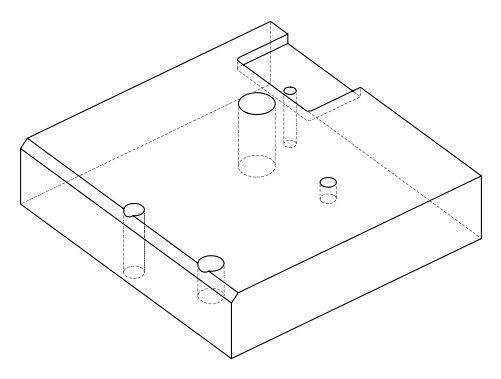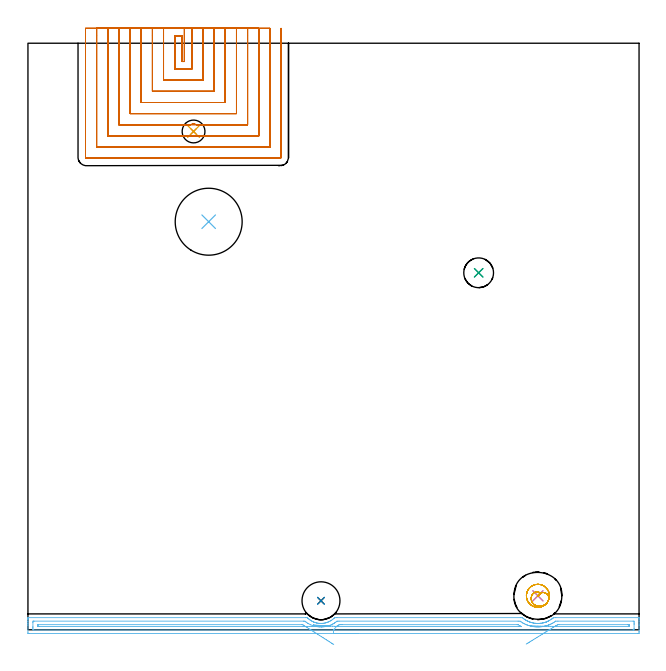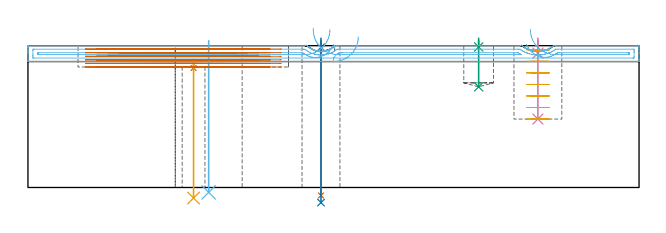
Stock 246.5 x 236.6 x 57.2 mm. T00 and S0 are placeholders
(PLAN: 13 operations, 8 tool changes, 30.4 min)
(1 SPOT_DRILL | STEP1HOLE | NXT0321_9005460120000 | 0.03 min | 860 mm3)
(2 SPOT_DRILL_1 | STEP1HOLE_2 | NXT0321_9005460120000 | 0.03 min | 3 mm3)
(3 SPOT_DRILL_2 | STEP1POCKET | NXT0321_9005460120000 | 0.03 min | 1 mm3)
(4 SPOT_DRILL_3 | STEP1POCKET_1 | NXT0321_9005460120000 | 0.05 min | 183 mm3)
(5 DRILL_THROUGH_HOLE_INTO_CENTER | STEP1HOLE | UGT0301_207 | 0.22 min | 3267 mm3)
(6 INDEXABLE_INSERT_DRILL_THROUGH_HOLE_FROM_SOLID | STEP1HOLE_1 | NXT0302_025 | 0.25 min | 32736 mm3)
(7 DRILL_THROUGH_HOLE_INTO_CENTER_1 | STEP1HOLE_2 | NXT0301_065 | 0.25 min | 3959 mm3)
(8 DRILL_TO_ENLARGE_THROUGH_HOLE | STEP1HOLE_2 | UGT0301_283 | 0.26 min | 6546 mm3)
(9 DRILL_BLIND_HOLE_INTO_CENTER | STEP1POCKET | NXT0301_128 | 0.08 min | 1751 mm3)
(10 DRILL_BLIND_HOLE_INTO_CENTER_1 | STEP1POCKET_1 | NXT0301_128 | 0.13 min | 3040 mm3)
(11 MILL_ROUGH_BLIND_HOLE_CONTOUR | STEP1POCKET_1 | NXT0201_013 | Spiral | 1.49 min | 5432 mm3)
(12 AREA_MILL | FG_CHAMFER_SURFACE | UGT0205_001 | 6.18 min | 5014 mm3)
(13 MILL_SLOT | SLOT_PARTIAL_RECTANGULAR | UGT0201_124 | Follow Part, ap 1.5, ae 75% | 21.37 min | 35124 mm3)
(TOOL NXT0321_9005460120000 | NC Spot Drill, 142deg, 12mm, Carbide, Uncoated | D12 PA142 FL30 Z2)
(TOOL UGT0301_207 | Twist Drill 9.2 mm | D9.2 PA118 FL80 Z2)
(TOOL NXT0302_025 | Index. Insert Drill 27mm [880-D2700L32-05] | D27 PA176 FL135 Z2)
(TOOL NXT0301_065 | Carbide Drill 9.4mm [860.1-0940-075A1-MM 2214] | D9.4 PA140 FL98 Z2)
(TOOL UGT0301_283 | Twist Drill 15.3 mm | D15.3 PA118 FL120 Z2)
(TOOL NXT0301_128 | Carbide Drill 12mm [861.1-1200-036A1-GP GC34] | D12 PA150 FL37.4 Z2)
(TOOL NXT0201_013 | ENDMILL 10mm | D10 FL30 Z4)
(TOOL UGT0205_001 | Chamfer Mill 20 x 3 x 45 deg. | D20 FL50 Z2)
(TOOL UGT0201_124 | Carbide End Mill 6.0 | D6 FL15 Z4)
(OP 1 SPOT_DRILL)
G17 G21 G94 G90
T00 M6
G54
G17 G0 G90 X66.8 Y201. S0 M3
G43 Z67.2 H0
G94 G81 G98 Z48.204 F250. R51.6
G80
M5
M2
(OP 2 SPOT_DRILL_1)
G17 G21 G94 G90
T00 M6
G54
G17 G0 G90 X118.2 Y11.7 S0 M3
G43 Z67.2 H0
G94 G81 G98 Z56.541 F250. R60.2
G80
M5
M2
(OP 3 SPOT_DRILL_2)
G17 G21 G94 G90
T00 M6
G54
G17 G0 G90 X181.8 Y144. S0 M3
G43 Z67.2 H0
G94 G81 G98 Z56.684 F250. R60.2
G80
M5
M2
(OP 4 SPOT_DRILL_3)
G17 G21 G94 G90
T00 M6
G54
G17 G0 G90 X205.7 Y13.7 S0 M3
G43 Z67.2 H0
G94 G81 G98 Z54.2 F250. R60.2
G80
M5
M2
(OP 5 DRILL_THROUGH_HOLE_INTO_CENTER)
G17 G21 G94 G90
T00 M6
G54
G17 G0 G90 X66.8 Y201. S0 M3
G43 Z67.2 H0
G94 G73 G98 Z-4.264 F250. Q8.811 R50.6
G80
M5
M2
(OP 6 INDEXABLE_INSERT_DRILL_THROUGH_HOLE_FROM_SOLID)
G17 G21 G94 G90
T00 M6
G54
G17 G0 G90 X72.9 Y164.6 S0 M3
G43 Z67.2 H1
G94 G81 G98 Z-1.971 F250. R59.2
G80
M5
M2
(OP 7 DRILL_THROUGH_HOLE_INTO_CENTER_1)
G17 G21 G94 G90
T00 M6
G54
G17 G0 G90 X118.2 Y11.7 S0 M3
G43 Z67.2 H1
G94 G73 G98 Z-3.211 F250. Q8.63 R59.2
G80
M5
M2
(OP 8 DRILL_TO_ENLARGE_THROUGH_HOLE)
G17 G21 G94 G90
T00 M6
G54
G17 G0 G90 X118.2 Y11.7 S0 M3
G43 Z67.2 H0
G94 G73 G98 Z-6.097 F250. Q12.659 R59.2
G80
M5
M2
(OP 9 DRILL_BLIND_HOLE_INTO_CENTER)
G17 G21 G94 G90
T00 M6
G54
G17 G0 G90 X181.8 Y144. S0 M3
G43 Z67.2 H1
G94 G81 G98 Z40.6 F250. R59.2
G80
M5
M2
(OP 10 DRILL_BLIND_HOLE_INTO_CENTER_1)
G17 G21 G94 G90
T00 M6
G54
G17 G0 G90 X205.7 Y13.7 S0 M3
G43 Z67.2 H1
G94 G81 G98 Z27.6 F250. R59.2
G80
M5
M2
(OP 11 MILL_ROUGH_BLIND_HOLE_CONTOUR)
G17 G21 G94 G90
T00 M6
G54
G17 G0 G90 X205.7 Y13.7 S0 M3
G43 Z67.2 H0
Z55.543
G94 G3 X205.87 Y15.24 R0.779 F250.
X203.431 Y14.207 R2.278
X204.951 Y9.728 R3.076
X209.907 Y11.72 R3.923
X207.68 Y17.907 R4.65
X209.907 Y11.72 R-4.65
X208.794 Y14.814 R2.325
X205.7 Y13.7 R2.325
G0 Z50.886
G3 X205.87 Y15.24 R0.779
X203.431 Y14.207 R2.278
X204.951 Y9.728 R3.076
X209.907 Y11.72 R3.923
X207.68 Y17.907 R4.65
X209.907 Y11.72 R-4.65
X208.794 Y14.814 R2.325
X205.7 Y13.7 R2.325
G0 Z46.229
G3 X205.87 Y15.24 R0.779
X203.431 Y14.207 R2.278
X204.951 Y9.728 R3.076
X209.907 Y11.72 R3.923
X207.68 Y17.907 R4.65
X209.907 Y11.72 R-4.65
X208.794 Y14.814 R2.325
X205.7 Y13.7 R2.325
G0 Z41.571
G3 X205.87 Y15.24 R0.779
X203.431 Y14.207 R2.278
X204.951 Y9.728 R3.076
X209.907 Y11.72 R3.923
X207.68 Y17.907 R4.65
X209.907 Y11.72 R-4.65
X208.794 Y14.814 R2.325
X205.7 Y13.7 R2.325
G0 Z36.914
G3 X205.87 Y15.24 R0.779
X203.431 Y14.207 R2.278
X204.951 Y9.728 R3.076
X209.907 Y11.72 R3.923
X207.68 Y17.907 R4.65
X209.907 Y11.72 R-4.65
X208.794 Y14.814 R2.325
X205.7 Y13.7 R2.325
G0 Z32.257
G3 X205.87 Y15.24 R0.779
X203.431 Y14.207 R2.278
X204.951 Y9.728 R3.076
X209.907 Y11.72 R3.923
X207.68 Y17.907 R4.65
X209.907 Y11.72 R-4.65
X208.794 Y14.814 R2.325
X205.7 Y13.7 R2.325
G0 Z27.6
G3 X205.87 Y15.24 R0.779
X203.431 Y14.207 R2.278
X204.951 Y9.728 R3.076
X209.907 Y11.72 R3.923
X207.68 Y17.907 R4.65
X209.907 Y11.72 R-4.65
X208.794 Y14.814 R2.325
X205.7 Y13.7 R2.325
G0 Z67.2
M5
M2
(OP 12 AREA_MILL)
G17 G21 G94 G90
T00 M6
G54
G17 G0 G90 X133.25 Y-1.5 S1061 M3
G43 Z67.2 H0
Z60.8
G94 G1 X133.212 Z59.928 F250.
X133.098 Z59.063
X132.909 Z58.212
X132.647 Z57.38
X132.313 Z56.574
X131.91 Z55.8
X131.442 Z55.064
X130.91 Z54.372
X130.321 Z53.729
X129.678 Z53.139
X128.986 Z52.608
X128.25 Z52.14
X127.476 Z51.737
X126.67 Z51.403
X125.838 Z51.141
X124.986 Z50.952
X124.122 Z50.838
X123.25 Z50.8
X0.599
X0.066 Y-1.494 Z50.803
X0.008 Y-1.491 Z50.805
X0. Y-0.963 Z51.333
Y1.7 Z53.994
Y2.283 Z54.58
Y2.588 Z54.884
Y3.17 Z55.467
Y3.475 Z55.77
Y4.085 Z56.384
Y4.363 Z56.662
Y4.531 Z56.83
X0.007 Y4.869 Z57.161
X0.01 Y4.897 Z57.188
X0.153 Y4.9 Z57.2
X112.1
X112.69 Z57.183
X112.777 Y4.811 Z57.11
X112.782 Y4.807 Z57.106
X112.994 Y4.606 Z56.905
X113.053 Y4.554 Z56.853
X113.413 Y4.24 Z56.537
X113.438 Y4.22 Z56.517
X113.614 Y4.082 Z56.381
X113.76 Y3.981 Z56.28
X113.956 Y3.845 Z56.144
X114.307 Y3.622 Z55.922
X114.447 Y3.546 Z55.845
X114.709 Y3.404 Z55.701
X115.119 Y3.2 Z55.5
X115.201 Y3.165 Z55.464
X115.299 Y3.128 Z55.428
X115.646 Y3. Z55.296
X115.668 Y2.993 Z55.289
X115.889 Y2.921 Z55.219
X116.096 Y2.856 Z55.151
X116.402 Y2.777 Z55.075
X116.541 Y2.744 Z55.037
X116.56 Y2.741 Z55.033
X116.99 Y2.655 Z54.953
X117.4 Y2.6 Z54.899
X117.437 Y2.596 Z54.894
X117.884 Y2.564 Z54.862
X118.047 Z54.859
X118.107 Z54.856
X118.126 Y2.563
X118.331 Y2.561
X118.339
X118.789 Y2.582 Z54.881
X119.236 Y2.632 Z54.925
X119.673 Y2.701 Z55.
X119.899 Y2.753 Z55.052
X120.122 Y2.803 Z55.103
X120.397 Y2.883 Z55.182
X120.567 Y2.932 Z55.231
X120.694 Y2.977 Z55.276
X120.926 Y3.061 Z55.357
X121.02 Y3.099 Z55.393
X121.281 Y3.2 Z55.5
X121.461 Y3.285 Z55.583
X121.912 Y3.523 Z55.82
X122.297 Y3.751 Z56.049
X122.356 Y3.786 Z56.084
X122.78 Y4.082 Z56.38
X123.25 Y4.463 Z56.761
X123.426 Y4.628 Z56.926
X123.618 Y4.807 Z57.104
X123.696 Y4.877 Z57.177
X123.717 Y4.893 Z57.193
X124.588 Y4.9 Z57.2
X198.624
X199.392 Y4.895 Z57.191
X199.73 Y4.627 Z56.926
X200.16 Y4.306 Z56.604
X200.489 Y4.083 Z56.381
X200.638 Y3.991 Z56.289
X200.768 Y3.91 Z56.208
X200.854 Y3.861 Z56.159
X201.054 Y3.747 Z56.046
X201.3 Y3.621 Z55.921
X201.498 Y3.521 Z55.82
X201.599 Y3.475 Z55.773
X201.746 Y3.409 Z55.703
X201.948 Y3.315 Z55.612
X202.224 Y3.202 Z55.498
X202.285 Y3.179 Z55.477
X202.532 Y3.091 Z55.389
X202.638 Y3.056 Z55.354
X202.842 Y2.989 Z55.287
X203.288 Y2.865 Z55.163
X203.518 Y2.812 Z55.109
X203.737 Y2.761 Z55.058
X203.976 Y2.717 Z55.013
X204.183 Y2.679 Z54.976
X204.631 Y2.617 Z54.916
X204.763 Y2.605 Z54.904
X204.868 Y2.597 Z54.892
X205.078 Y2.577 Z54.876
X205.525 Y2.56 Z54.856
X205.789 Y2.561
X205.973 Y2.562 Z54.859
X206.351 Y2.581 Z54.879
X206.42 Y2.584 Z54.883
X206.566 Y2.6 Z54.896
X206.653 Y2.61 Z54.902
X206.867 Y2.628 Z54.927
X206.88 Y2.63 Z54.929
X207.314 Y2.693 Z54.992
X207.545 Y2.739 Z55.036
X207.762 Y2.781 Z55.079
X207.879 Y2.809 Z55.107
X207.991 Y2.838 Z55.132
X208.208 Y2.889 Z55.187
X208.383 Y2.94 Z55.24
X208.451 Y2.96 Z55.26
X208.657 Y3.022 Z55.319
X208.883 Y3.1 Z55.393
X209.085 Y3.165 Z55.465
X209.103 Y3.171 Z55.471
X209.123 Y3.179 Z55.479
X209.176 Y3.201 Z55.499
X209.329 Y3.271 Z55.566
X209.753 Y3.461 Z55.76
X209.813 Y3.488 Z55.787
X209.997 Y3.572 Z55.87
X210.221 Y3.691 Z55.987
X210.447 Y3.809 Z56.107
X210.913 Y4.082 Z56.382
X211.315 Y4.363 Z56.662
X211.354 Y4.39 Z56.689
X211.71 Y4.659 Z56.956
X211.785 Y4.715 Z57.013
X211.984 Y4.877 Z57.177
X212.005 Y4.894 Z57.194
X212.013 Y4.895 Z57.195
X212.897 Y4.9 Z57.2
X246.347
X246.49 Y4.897 Z57.188
X246.493 Y4.869 Z57.161
X246.5 Y4.531 Z56.83
Y4.085 Z56.384
Y3.475 Z55.77
Y2.283 Z54.58
Y1.703 Z53.997
Y-0.671 Z51.625
X246.498 Y-0.963 Z51.333
X246.492 Y-1.491 Z50.805
X246.434 Y-1.494 Z50.803
X245.901 Y-1.5 Z50.8
X123.25
Y-0.086 Z52.214
X2.383 Y-0.085 Z52.215
X2.01 Y-0.075 Z52.225
X2.003 Y0.303 Z52.603
X2.001 Y0.812 Z53.112
X2. Y1.194 Z53.494
X2.002 Y2.967 Z55.267
X2.01 Y3.475 Z55.775
X2.373 Y3.485 Z55.785
X2.383 Y3.486 Z55.786
X111.208 Y3.485 Z55.785
X111.701 Y3.475 Z55.775
X112.1 Y3.167 Z55.467
X112.44 Y2.924 Z55.224
X112.945 Y2.588 Z54.888
X112.992 Y2.558 Z54.858
X113.066 Y2.513 Z54.813
X113.884 Y2.093 Z54.393
X114.043 Y2.016 Z54.316
X114.787 Y1.721 Z54.021
X114.795 Y1.719 Z54.019
X114.853 Y1.7 Z54.
X115.479 Y1.515 Z53.815
X115.668 Y1.466 Z53.766
X115.979 Y1.39 Z53.69
X116.56 Y1.28 Z53.58
X117.048 Y1.214 Z53.514
X117.452 Y1.18 Z53.48
X117.768 Y1.158 Z53.458
X118.313 Y1.147 Z53.447
X118.344
X118.873 Y1.174 Z53.474
X119.236 Y1.206 Z53.506
X119.681 Y1.257 Z53.557
X120.128 Y1.331 Z53.631
X120.434 Y1.396 Z53.696
X121.02 Y1.542 Z53.842
X121.144 Y1.577 Z53.877
X121.545 Y1.7 Z54.
X121.857 Y1.81 Z54.11
X121.912 Y1.832 Z54.132
X122.445 Y2.057 Z54.357
X122.804 Y2.237 Z54.537
X123.035 Y2.358 Z54.658
X123.443 Y2.588 Z54.888
X123.601 Y2.682 Z54.982
X123.696 Y2.743 Z55.043
X124.128 Y3.045 Z55.345
X124.588 Y3.395 Z55.695
X124.634 Y3.429 Z55.729
X124.7 Y3.475 Z55.775
X125.469 Y3.486 Z55.786
X197.722
X198.503 Y3.475 Z55.775
X198.624 Y3.392 Z55.692
X198.9 Y3.2 Z55.5
X199.516 Y2.812 Z55.112
X199.604 Y2.761 Z55.061
X199.923 Y2.588 Z54.888
X200.408 Y2.343 Z54.643
X200.873 Y2.126 Z54.426
X201.3 Y1.952 Z54.252
X201.407 Y1.913 Z54.213
X202.026 Y1.7 Z54.
X202.192 Y1.651 Z53.951
X202.261 Y1.632 Z53.932
X203.084 Y1.429 Z53.729
X203.423 Y1.363 Z53.663
X203.976 Y1.272 Z53.572
X204.466 Y1.213 Z53.513
X204.868 Y1.178 Z53.478
X205.193 Y1.162 Z53.462
X205.735 Y1.145 Z53.445
X205.761 Y1.146 Z53.446
X206.297 Y1.166 Z53.466
X206.653 Y1.186 Z53.486
X207.123 Y1.232 Z53.532
X207.545 Y1.29 Z53.59
X207.899 Y1.347 Z53.647
X208.437 Y1.456 Z53.756
X208.635 Y1.503 Z53.803
X208.943 Y1.58 Z53.88
X209.329 Y1.686 Z53.986
X209.339 Y1.689 Z53.989
X209.373 Y1.7 Z54.
X210.004 Y1.915 Z54.215
X210.096 Y1.949 Z54.249
X210.221 Y2. Z54.3
X210.763 Y2.24 Z54.54
X211.113 Y2.403 Z54.703
X211.236 Y2.465 Z54.765
X211.471 Y2.588 Z54.888
X211.812 Y2.779 Z55.079
X212.005 Y2.893 Z55.193
X212.364 Y3.117 Z55.417
X212.892 Y3.48 Z55.78
X212.897 Y3.481 Z55.781
X213.778 Y3.486 Z55.786
X244.117 Y3.485 Z55.785
X244.49 Y3.475 Z55.775
X244.497 Y3.097 Z55.397
X244.499 Y2.588 Z54.888
X244.5 Y2.206 Z54.506
X244.498 Y0.433 Z52.733
X244.49 Y-0.075 Z52.225
X244.127 Y-0.086 Z52.214
X244.117
X123.25
X124.467 Y1.341 Z53.641
X124.542 Y1.39 Z53.69
X124.588 Y1.419 Z53.719
X124.763 Y1.526 Z53.826
X125.044 Y1.7 Z54.
X125.308 Y1.872 Z54.172
X125.48 Y1.983 Z54.283
X125.613 Y2.065 Z54.365
X125.74 Y2.067 Z54.367
X126. Y2.07 Z54.37
X126.372 Y2.071 Z54.371
X126.891 Y2.072 Z54.372
X197.36 Y2.071 Z54.371
X197.546 Y2.069 Z54.369
X197.638 Y2.065 Z54.365
X197.682 Y2.062 Z54.362
X197.732 Y2.034 Z54.334
X198.286 Y1.7 Z54.
X198.624 Y1.505 Z53.805
X198.73 Y1.445 Z53.745
X198.848 Y1.378 Z53.678
X198.924 Y1.335 Z53.635
X198.867 Y1.333 Z53.633
X198.753 Y1.33 Z53.63
X198.624 Y1.329 Z53.629
X198.106 Y1.328 Z53.628
X124.961 Y1.329 Z53.629
X124.66 Y1.331 Z53.631
X124.588 Y1.334 Z53.634
X124.467 Y1.341 Z53.641
X123.601 Y1.394 Z53.732
X122.746 Y1.446 Z53.898
X121.909 Y1.497 Z54.139
X121.096 Y1.547 Z54.451
X120.313 Y1.595 Z54.833
X119.566 Y1.64 Z55.282
X118.862 Y1.683 Z55.795
X118.205 Y1.723 Z56.367
X117.6 Y1.76 Z56.995
X117.051 Y1.794 Z57.673
X116.564 Y1.823 Z58.396
X116.142 Y1.849 Z59.159
X115.788 Y1.871 Z59.955
X115.504 Y1.888 Z60.78
X115.293 Y1.901 Z61.627
X115.157 Y1.909 Z62.488
X115.096 Y1.913 Z63.358
X115.111 Y1.912 Z64.231
G0 X121.802 Y1.458 Z63.759
G1 X121.775 Z62.887
X121.672 Y1.457 Z62.021
X121.494 Y1.454 Z61.167
X121.242 Y1.451 Z60.332
X120.918 Y1.447 Z59.521
X120.525 Y1.442 Z58.743
X120.066 Y1.437 Z58.001
X119.543 Y1.43 Z57.303
X118.962 Y1.423 Z56.652
X118.326 Y1.415 Z56.055
X117.641 Y1.406 Z55.515
X116.911 Y1.397 Z55.037
X116.142 Y1.388 Z54.625
X115.341 Y1.378 Z54.281
X114.512 Y1.367 Z54.008
X113.663 Y1.357 Z53.809
X112.799 Y1.346 Z53.684
X111.928 Y1.335 Z53.635
X111.579 Y1.331 Z53.631
X111.208 Y1.329 Z53.629
X110.689 Y1.328 Z53.628
X4.54 Y1.329 Z53.629
X4.167 Y1.332 Z53.632
X4.044 Y1.335 Z53.635
X4.01 Y1.34 Z53.64
X4.005 Y1.423 Z53.723
X4.002 Y1.534 Z53.834
X4.001 Y1.7 Z54.
Y1.865 Z54.165
X4.01 Y2.032 Z54.332
X4.013 Y2.066 Z54.366
X4.028 Y2.068 Z54.368
X4.074 Y2.07 Z54.37
X4.167 Y2.071 Z54.371
X110.575
X110.705 Y2.07 Z54.37
X110.769 Y2.067 Z54.367
X110.798 Y2.065 Z54.365
X110.909 Y1.998 Z54.298
X111.208 Y1.797 Z54.097
X111.356 Y1.7 Z54.
X111.928 Y1.335 Z53.635
X112.591 Y0.913 Z53.256
X113.279 Y0.474 Z52.947
X113.987 Y0.023 Z52.71
X114.709 Y-0.438 Z52.547
X115.441 Y-0.904 Z52.459
X116.177 Y-1.373 Z52.448
X116.91 Y-1.841 Z52.512
X117.636 Y-2.304 Z52.652
X118.349 Y-2.759 Z52.867
X119.044 Y-3.202 Z53.154
X119.714 Y-3.629 Z53.512
X120.356 Y-4.039 Z53.938
X120.964 Y-4.426 Z54.429
X121.534 Y-4.79 Z54.981
X122.061 Y-5.126 Z55.589
X122.541 Y-5.432 Z56.25
X122.971 Y-5.706 Z56.958
X123.348 Y-5.946 Z57.708
G0 Z67.2
X200.996 Y-5.774
Z57.827
G1 X201.37 Y-5.542 Z57.073
X201.798 Y-5.277 Z56.361
X202.278 Y-4.98 Z55.695
X202.804 Y-4.654 Z55.081
X203.375 Y-4.301 Z54.523
X203.984 Y-3.924 Z54.026
X204.628 Y-3.525 Z53.593
X205.302 Y-3.108 Z53.228
X206. Y-2.676 Z52.934
X206.718 Y-2.232 Z52.712
X207.449 Y-1.78 Z52.564
X208.188 Y-1.322 Z52.492
X208.93 Y-0.863 Z52.496
X209.668 Y-0.406 Z52.576
X210.398 Y0.046 Z52.731
X211.114 Y0.489 Z52.961
X211.81 Y0.92 Z53.263
X212.481 Y1.335 Z53.635
X212.584 Y1.399 Z53.699
X212.687 Y1.46 Z53.76
X212.747 Y1.494 Z53.794
X212.897 Y1.577 Z53.877
X212.976 Y1.621 Z53.921
X213.113 Y1.7 Z54.
X213.534 Y1.953 Z54.253
X213.634 Y2.011 Z54.311
X213.705 Y2.049 Z54.349
X213.745 Y2.065 Z54.365
X213.789 Y2.066 Z54.366
X214.308 Y2.071 Z54.371
X241.96
X242.333 Y2.068 Z54.368
X242.456 Y2.065 Z54.365
X242.49 Y2.06 Z54.36
X242.495 Y1.977 Z54.277
X242.498 Y1.866 Z54.166
X242.499 Y1.7 Z54.
Y1.535 Z53.835
X242.49 Y1.368 Z53.668
X242.487 Y1.334 Z53.634
X242.472 Y1.332 Z53.632
X242.426 Y1.33 Z53.63
X242.333 Y1.329 Z53.629
X213.069
X212.897
X212.615 Y1.332 Z53.632
X212.481 Y1.335 Z53.635
X211.61 Y1.352 Z53.69
X210.748 Y1.369 Z53.821
X209.9 Y1.386 Z54.026
X209.074 Y1.402 Z54.305
X208.275 Y1.417 Z54.655
X207.509 Y1.432 Z55.072
X206.783 Y1.447 Z55.555
X206.101 Y1.46 Z56.1
X205.47 Y1.472 Z56.702
X204.893 Y1.484 Z57.356
X204.376 Y1.494 Z58.059
X203.922 Y1.503 Z58.804
X203.534 Y1.51 Z59.585
X203.216 Y1.516 Z60.397
X202.97 Y1.521 Z61.234
X202.798 Y1.525 Z62.09
X202.701 Y1.526 Z62.957
X202.68 Y1.527 Z63.829
G0 Z67.2
M5
M2
(OP 13 MILL_SLOT)
G17 G21 G94 G90
T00 M6
G54
G17 G0 G90 X63.1 Y242.6 S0 M3
G43 Z67.271 H0
Z55.826
G94 G1 Y239.6 F250.
Y229.2 F500.
X62.2
Y239.6
X59.2
Y226.2
X66.1
Y239.6
Y242.6 F250.
X54.7
Y239.6
Y221.7 F500.
X70.6
Y239.6
Y242.6 F250.
X50.2
Y239.6
Y217.2 F500.
X75.1
Y239.6
Y242.6 F250.
X45.7
Y239.6
Y212.7 F500.
X79.6
Y239.6
Y242.6 F250.
X41.2
Y239.6
Y208.2 F500.
X84.1
Y239.6
Y242.6 F250.
X36.7
Y239.6
Y203.7 F500.
X65.499
G2 X66.17 Y203.93 R2.997
X68.1 Y203.7 R2.998
G1 X88.6
Y239.6
Y242.6 F250.
X32.2
Y239.6
Y199.2 F500.
X64.405
X67.405 F250.
X66.195
X69.195
X93.1 F500.
Y239.6
Y242.6 F250.
X27.7
Y239.6
Y194.7 F500.
X97.6
Y239.6
Y242.6 F250.
X23.2
Y239.6
Y190.6 F500.
G3 X23.6 Y190.2 R0.4
G1 X101.7
G3 X102.1 Y190.6 R0.4
G1 Y239.6
Y242.6 F250.
G0 X63.1 Z54.38
G1 Y239.6
Y229.2 F500.
X62.2
Y239.6
X59.2
Y226.2
X66.1
Y239.6
Y242.6 F250.
X54.7
Y239.6
Y221.7 F500.
X70.6
Y239.6
Y242.6 F250.
X50.2
Y239.6
Y217.2 F500.
X75.1
Y239.6
Y242.6 F250.
X45.7
Y239.6
Y212.7 F500.
X79.6
Y239.6
Y242.6 F250.
X41.2
Y239.6
Y208.2 F500.
X84.1
Y239.6
Y242.6 F250.
X36.7
Y239.6
Y203.7 F500.
X65.5
G2 X68.091 Y203.7 R3.003
G1 X88.6
Y239.6
Y242.6 F250.
X32.2
Y239.6
Y199.2 F500.
X64.408
X67.408 F250.
X66.195
X69.195
X93.1 F500.
Y239.6
Y242.6 F250.
X27.7
Y239.6
Y194.7 F500.
X97.6
Y239.6
Y242.6 F250.
X23.2
Y239.6
Y190.6 F500.
G3 X23.6 Y190.2 R0.4
G1 X101.7
G3 X102.1 Y190.6 R0.4
G1 Y239.6
Y242.6 F250.
G0 X63.1 Z52.935
G1 Y239.6
Y229.2 F500.
X62.2
Y239.6
X59.2
Y226.2
X66.1
Y239.6
Y242.6 F250.
X54.7
Y239.6
Y221.7 F500.
X70.6
Y239.6
Y242.6 F250.
X50.2
Y239.6
Y217.2 F500.
X75.1
Y239.6
Y242.6 F250.
X45.7
Y239.6
Y212.7 F500.
X79.6
Y239.6
Y242.6 F250.
X41.2
Y239.6
Y208.2 F500.
X84.1
Y239.6
Y242.6 F250.
X36.7
Y239.6
Y203.7 F500.
X65.5
G2 X68.091 Y203.7 R3.003
G1 X88.6
Y239.6
Y242.6 F250.
X32.2
Y239.6
Y199.2 F500.
X64.409
X67.409 F250.
X66.195
X69.195
X93.1 F500.
Y239.6
Y242.6 F250.
X27.7
Y239.6
Y194.7 F500.
X97.6
Y239.6
Y242.6 F250.
X23.2
Y239.6
Y190.6 F500.
G3 X23.6 Y190.2 R0.4
G1 X101.7
G3 X102.1 Y190.6 R0.4
G1 Y239.6
Y242.6 F250.
G0 X63.1 Z51.49
G1 Y239.6
Y229.2 F500.
X62.2
Y239.6
X59.2
Y226.2
X66.1
Y239.6
Y242.6 F250.
X54.7
Y239.6
Y221.7 F500.
X70.6
Y239.6
Y242.6 F250.
X50.2
Y239.6
Y217.2 F500.
X75.1
Y239.6
Y242.6 F250.
X45.7
Y239.6
Y212.7 F500.
X79.6
Y239.6
Y242.6 F250.
X41.2
Y239.6
Y208.2 F500.
X84.1
Y239.6
Y242.6 F250.
X36.7
Y239.6
Y203.7 F500.
X65.5
G2 X68.091 Y203.7 R3.003
G1 X88.6
Y239.6
Y242.6 F250.
X32.2
Y239.6
Y199.2 F500.
X64.409
X67.409 F250.
X66.195
X69.195
X93.1 F500.
Y239.6
Y242.6 F250.
X27.7
Y239.6
Y194.7 F500.
X97.6
Y239.6
Y242.6 F250.
X23.2
Y239.6
Y190.6 F500.
G3 X23.6 Y190.2 R0.4
G1 X101.7
G3 X102.1 Y190.6 R0.4
G1 Y239.6
Y242.6 F250.
G0 X63.1 Z50.045
G1 Y239.6
Y229.2 F500.
X62.2
Y239.6
X59.2
Y226.2
X66.1
Y239.6
Y242.6 F250.
X54.7
Y239.6
Y221.7 F500.
X70.6
Y239.6
Y242.6 F250.
X50.2
Y239.6
Y217.2 F500.
X75.1
Y239.6
Y242.6 F250.
X45.7
Y239.6
Y212.7 F500.
X79.6
Y239.6
Y242.6 F250.
X41.2
Y239.6
Y208.2 F500.
X84.1
Y239.6
Y242.6 F250.
X36.7
Y239.6
Y203.7 F500.
X88.6
Y239.6
Y242.6 F250.
X32.2
Y239.6
Y199.2 F500.
X65.297
X68.297 F250.
X65.303
X68.303
X93.1 F500.
Y239.6
Y242.6 F250.
X27.7
Y239.6
Y194.7 F500.
X97.6
Y239.6
Y242.6 F250.
X23.2
Y239.6
Y190.6 F500.
G3 X23.6 Y190.2 R0.4
G1 X101.7
G3 X102.1 Y190.6 R0.4
G1 Y239.6
Y242.6 F250.
G0 X63.1 Z48.6
G1 Y239.6
Y229.2 F500.
X62.2
Y239.6
X59.2
Y226.2
X66.1
Y239.6
Y242.6 F250.
X54.7
Y239.6
Y221.7 F500.
X70.6
Y239.6
Y242.6 F250.
X50.2
Y239.6
Y217.2 F500.
X75.1
Y239.6
Y242.6 F250.
X45.7
Y239.6
Y212.7 F500.
X79.6
Y239.6
Y242.6 F250.
X41.2
Y239.6
Y208.2 F500.
X84.1
Y239.6
Y242.6 F250.
X36.7
Y239.6
Y203.7 F500.
X88.6
Y239.6
Y242.6 F250.
X32.2
Y239.6
Y199.2 F500.
X93.1
Y239.6
Y242.6 F250.
X27.7
Y239.6
Y194.7 F500.
X97.6
Y239.6
Y242.6 F250.
X23.2
Y239.6
Y190.6 F500.
G3 X23.6 Y190.2 R0.4
G1 X101.7
G3 X102.1 Y190.6 R0.4
G1 Y239.6
Y242.6 F250.
G0 Z67.271
M5
M2
